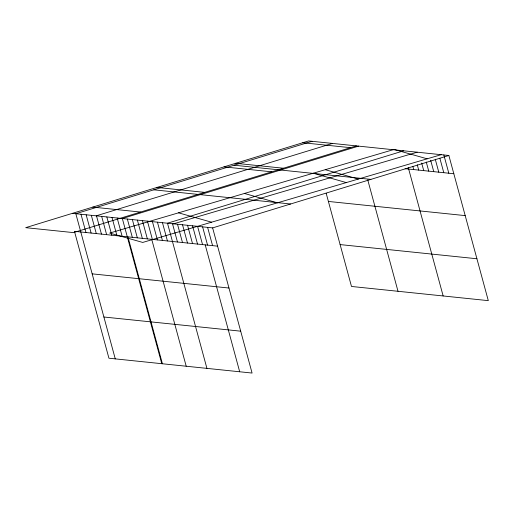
<?xml version="1.0" encoding="UTF-8"?>
<svg xmlns="http://www.w3.org/2000/svg" width="514" height="514" viewBox="0 0 514 514"><rect width="100%" height="100%" fill="white"/><g stroke="black" fill="none" stroke-linecap="round" stroke-linejoin="round"><path stroke-width="0.77" d="M312.056 141.305L75.828 213.721L115.264 358.881M96.234 215.835L332.462 143.419M356.343 145.892L73.457 232.611L25.7 227.663L308.586 140.945L448.863 155.479L488.3 300.639L351.492 286.465L326.197 193.36M358.566 146.124L122.338 218.54L161.775 363.7M403.715 150.801L167.487 223.217L206.924 368.377M72.358 213.361L212.629 227.895L448.863 155.479M173.514 223.841L417.195 152.202M441.185 154.688L142.719 242.435L109.675 233.073L394.097 149.452L427.14 158.813M302.746 142.738L350.503 147.685M405.096 168.688L453.823 173.738M235.682 163.291L283.439 168.239M234.101 165.2L370.902 179.38M224.001 166.877L271.758 171.824M328.395 201.443L465.202 215.617M156.937 187.43L204.694 192.377M153.782 189.82L290.59 204M92.764 207.103L140.521 212.051M340.114 244.587L476.921 258.76M217.589 246.155L74.453 231.326L108.929 358.219L252.072 373.055L212.629 227.895M92.167 273.853L228.968 288.033M103.886 317.003L240.693 331.177M325.246 169.691L358.29 179.058M313.257 173.218L346.295 182.586M244.407 193.457L277.451 202.824M178.519 212.828L211.562 222.196M443.845 154.958L448.806 173.218M439.862 158.248L443.788 172.698M435.262 159.244L438.776 172.177M430.655 160.246L433.758 171.663M426.26 162.013L428.74 171.143M421.66 163.015L423.722 170.622M417.259 164.776L418.711 170.102M412.864 166.536L413.693 169.581M408.264 167.538L443.152 295.961M367.722 179.81L398.009 291.284M207.617 227.374L212.578 245.634M202.6 226.854L207.56 245.114M205.214 244.876L239.691 371.77M197.582 226.34L202.542 244.593M192.564 225.819L197.524 244.079M187.552 225.299L192.512 243.559M182.534 224.779L187.494 243.038M177.516 224.258L182.476 242.518M172.498 223.738L177.465 241.998M162.469 222.697L167.429 240.957M157.451 222.177L162.411 240.436M152.433 221.656L157.4 239.916M147.422 221.142L152.382 239.395M151.726 239.331L186.209 366.231M142.404 220.622L147.364 238.875M137.386 220.101L142.346 238.361M132.374 219.581L137.334 237.841M127.356 219.06L132.316 237.32M127.935 236.864L162.411 363.764M117.173 218.007L122.133 236.267M112.001 217.467L116.961 235.727M106.835 216.934L111.795 235.194M101.669 216.4L106.629 234.654M96.497 215.861L101.457 234.121M91.331 215.327L96.291 233.587M86.159 214.794L91.119 233.048M80.994 214.254L85.954 232.514"/></g></svg>
